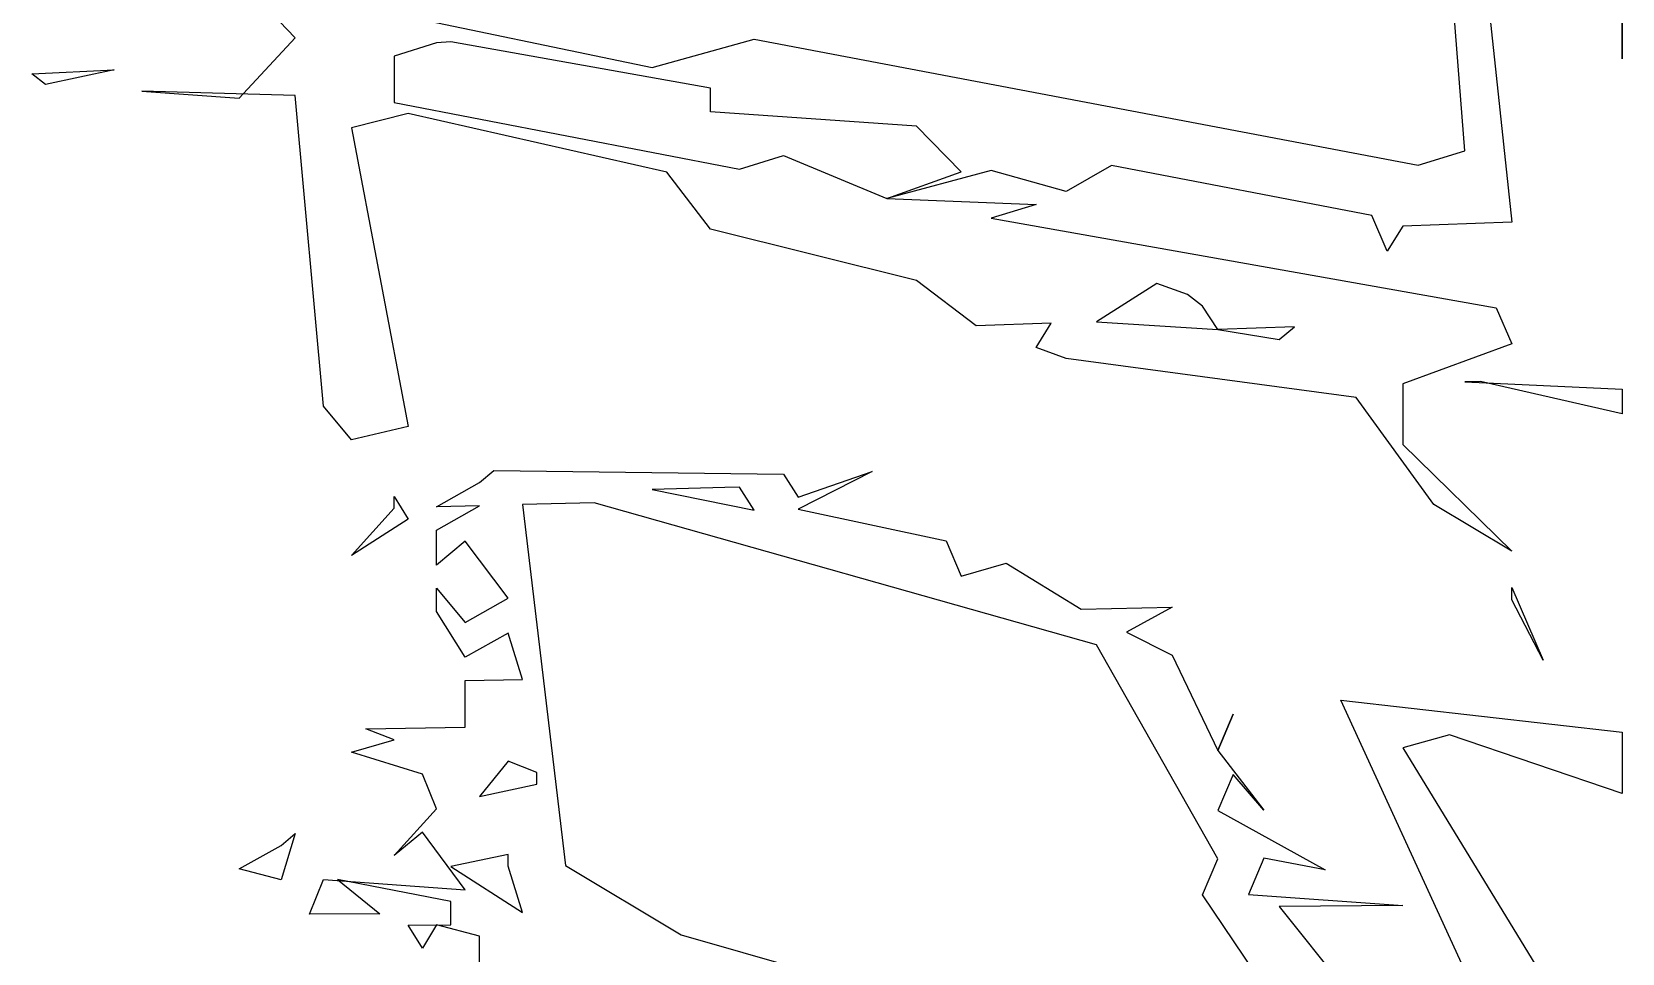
# Model space of a CAD drawing. Extents: x -13044 to 47959, y -15328 to 42462.
# Drawn here: x 37700 to 47959, y -7269 to -1329 of the extents above; entities that cross this region are included whole.
import ezdxf

# ---------------------------------------------------------------- set-up
doc = ezdxf.new("R2010")
doc.units = 0

msp = doc.modelspace()

# ---------------------------------------------------------------- linework, layer by layer
for p, q in [((46944.6533, -2097.2529), (46442.8119, 4288.1755)), ((46944.6533, -2097.2529, 906.25), (46442.8119, 4288.1755, 1333.3333)), ((46643.1339, 3053.5798), (47247.4232, -2556.0479)), ((46643.1339, 3053.5798, 1250), (47247.4232, -2556.0479, 875)), ((47958.7931, 628.6795), (47958.7931, -1502.6628)), ((47958.7931, 628.6795, 1083.3333), (47958.7931, -1502.6628, 942.7083)), ((47958.7931, -1502.6628), (47958.7931, 549.7409)), ((47958.7931, -1502.6628, 942.7083), (47958.7931, 549.7409, 1078.125)), ((39399.3759, -1369.0826), (39128.1855, -1085.5682)), ((39399.3759, -1369.0826, 979.1667), (39128.1855, -1085.5682, 1000)), ((39944.9624, -1193.1039), (41701.3764, -1558.7135)), ((39944.9624, -1193.1039, 989.5833), (41701.3764, -1558.7135, 958.3333)), ((39038.0246, -1757.5156), (39399.3759, -1369.0826)), ((39038.0246, -1757.5156, 953.125), (39399.3759, -1369.0826, 979.1667)), ((40311.0817, -1399.2863), (40036.3118, -1487.2739)), ((40311.0817, -1399.2863, 973.9583), (40036.3118, -1487.2739, 968.75)), ((40402.913, -1394.8404), (40311.0817, -1399.2863)), ((40402.913, -1394.8404, 973.9583), (40311.0817, -1399.2863, 973.9583)), ((42076.8186, -1692.7027), (40402.913, -1394.8404)), ((42076.8186, -1692.7027, 947.9167), (40402.913, -1394.8404, 973.9583)), ((41701.3764, -1558.7135), (42359.7172, -1376.0364)), ((41701.3764, -1558.7135, 958.3333), (42359.7172, -1376.0364, 968.75)), ((42359.7172, -1376.0364), (46643.1339, -2187.9782)), ((42359.7172, -1376.0364, 968.75), (46643.1339, -2187.9782, 901.0417)), ((40036.3118, -1487.2739), (40036.3118, -1786.0136)), ((40036.3118, -1487.2739, 968.75), (40036.3118, -1786.0136, 947.9167)), ((37699.5921, -1599.1489), (38231.8398, -1573.6665)), ((37699.5921, -1599.1489, 968.75), (38231.8398, -1573.6665, 968.75)), ((37788.0133, -1668.3933), (37699.5921, -1599.1489)), ((37788.0133, -1668.3933, 963.5417), (37699.5921, -1599.1489, 968.75)), ((38231.8398, -1573.6665), (37788.0133, -1668.3933)), ((38231.8398, -1573.6665, 968.75), (37788.0133, -1668.3933, 963.5417)), ((39399.3759, -1740.7973), (38410.1775, -1712.7519)), ((38410.1775, -1712.7519), (39038.0246, -1757.5156)), ((39399.3759, -1740.7973, 953.125), (38410.1775, -1712.7519, 958.3333)), ((38410.1775, -1712.7519, 958.3333), (39038.0246, -1757.5156, 953.125)), ((39580.7616, -3742.2941), (39399.3759, -1740.7973)), ((39580.7616, -3742.2941, 812.5), (39399.3759, -1740.7973, 953.125)), ((42076.8186, -1844.2637), (42076.8186, -1692.7027)), ((42076.8186, -1844.2637, 937.5), (42076.8186, -1692.7027, 947.9167)), ((40036.3118, -1786.0136), (42265.2917, -2215.2558)), ((40036.3118, -1786.0136, 947.9167), (42265.2917, -2215.2558, 911.4583)), ((43406.7863, -1937.8625), (42076.8186, -1844.2637)), ((43406.7863, -1937.8625, 927.0833), (42076.8186, -1844.2637, 937.5)), ((40127.7813, -1856.5648), (39762.6231, -1947.6051)), ((40127.7813, -1856.5648, 942.7083), (39762.6231, -1947.6051, 937.5)), ((39762.6231, -1947.6051), (40127.7813, -3874.3836)), ((39762.6231, -1947.6051, 937.5), (40127.7813, -3874.3836, 802.0833)), ((41795.0496, -2234.9922), (40127.7813, -1856.5648)), ((41795.0496, -2234.9922, 911.4583), (40127.7813, -1856.5648, 942.7083)), ((43695.0469, -2231.897), (43406.7863, -1937.8625)), ((43695.0469, -2231.897, 906.25), (43406.7863, -1937.8625, 927.0833)), ((42265.2917, -2215.2558), (42548.9471, -2127.3165)), ((42265.2917, -2215.2558, 911.4583), (42548.9471, -2127.3165, 916.6667)), ((42548.9471, -2127.3165), (43215.2584, -2404.56)), ((42548.9471, -2127.3165, 916.6667), (43215.2584, -2404.56, 895.8333)), ((46643.1339, -2187.9782), (46944.6533, -2097.2529)), ((46643.1339, -2187.9782, 901.0417), (46944.6533, -2097.2529, 906.25)), ((42076.8186, -2602.0686), (41795.0496, -2234.9922)), ((42076.8186, -2602.0686, 885.4167), (41795.0496, -2234.9922, 911.4583)), ((43887.8696, -2223.9076), (43215.2584, -2404.56)), ((43887.8696, -2223.9076, 906.25), (43215.2584, -2404.56, 895.8333)), ((43215.2584, -2404.56), (43695.0469, -2231.897)), ((43215.2584, -2404.56, 895.8333), (43695.0469, -2231.897, 906.25)), ((44372.2128, -2357.8652), (43887.8696, -2223.9076)), ((44372.2128, -2357.8652, 895.8333), (43887.8696, -2223.9076, 906.25)), ((44664.3974, -2191.733), (44372.2128, -2357.8652)), ((44664.3974, -2191.733, 906.25), (44372.2128, -2357.8652, 895.8333)), ((46342.8573, -2512.5426), (44664.3974, -2191.733)), ((46342.8573, -2512.5426, 880.2083), (44664.3974, -2191.733, 906.25)), ((43215.2584, -2404.56), (44178.0822, -2442.609)), ((43215.2584, -2404.56, 895.8333), (44178.0822, -2442.609, 890.625)), ((44178.0822, -2442.609), (43887.8696, -2530.9191)), ((44178.0822, -2442.609, 890.625), (43887.8696, -2530.9191, 885.4167)), ((43887.8696, -2530.9191), (47146.3605, -3109.4265)), ((43887.8696, -2530.9191, 885.4167), (47146.3605, -3109.4265, 838.5417)), ((46442.8119, -2743.0434), (46342.8573, -2512.5426)), ((46442.8119, -2743.0434, 864.5833), (46342.8573, -2512.5426, 880.2083)), ((47247.4232, -2556.0479), (46542.904, -2582.9693)), ((47247.4232, -2556.0479, 875), (46542.904, -2582.9693, 875)), ((43406.7863, -2932.2919), (42076.8186, -2602.0686)), ((43406.7863, -2932.2919, 859.375), (42076.8186, -2602.0686, 885.4167)), ((46542.904, -2582.9693), (46442.8119, -2743.0434)), ((46542.904, -2582.9693, 875), (46442.8119, -2743.0434, 864.5833)), ((43791.3932, -3225.0189), (43406.7863, -2932.2919)), ((43791.3932, -3225.0189, 838.5417), (43406.7863, -2932.2919, 859.375)), ((44957.7747, -2952.8504), (44566.8704, -3198.3006)), ((44957.7747, -2952.8504, 854.1667), (44566.8704, -3198.3006, 838.5417)), ((45154.0259, -3023.2053), (44957.7747, -2952.8504)), ((45154.0259, -3023.2053, 848.9583), (44957.7747, -2952.8504, 854.1667)), ((45252.3522, -3097.1974), (45154.0259, -3023.2053)), ((45252.3522, -3097.1974, 843.75), (45154.0259, -3023.2053, 848.9583)), ((45350.8127, -3248.8289), (45252.3522, -3097.1974)), ((45350.8127, -3248.8289, 833.3333), (45252.3522, -3097.1974, 843.75)), ((47146.3605, -3109.4265), (47247.4232, -3341.6145)), ((47146.3605, -3109.4265, 838.5417), (47247.4232, -3341.6145, 822.9167)), ((44275.0818, -3208.3539), (43791.3932, -3225.0189)), ((44275.0818, -3208.3539, 838.5417), (43791.3932, -3225.0189, 838.5417)), ((44178.0822, -3365.5133), (44275.0818, -3208.3539)), ((44178.0822, -3365.5133, 828.125), (44275.0818, -3208.3539, 838.5417)), ((44566.8704, -3198.3006), (45350.8127, -3248.8289)), ((44566.8704, -3198.3006, 838.5417), (45350.8127, -3248.8289, 833.3333)), ((45845.1371, -3232.0628), (45350.8127, -3248.8289)), ((45845.1371, -3232.0628, 833.3333), (45350.8127, -3248.8289, 833.3333)), ((45350.8127, -3248.8289), (45746.0017, -3313.1757)), ((45350.8127, -3248.8289, 833.3333), (45746.0017, -3313.1757, 828.125)), ((45746.0017, -3313.1757), (45845.1371, -3232.0628)), ((45746.0017, -3313.1757, 828.125), (45845.1371, -3232.0628, 833.3333)), ((44372.2128, -3436.0461), (44178.0822, -3365.5133)), ((44372.2128, -3436.0461, 822.9167), (44178.0822, -3365.5133, 828.125)), ((47247.4232, -3341.6145), (46542.904, -3599.2885)), ((47247.4232, -3341.6145, 822.9167), (46542.904, -3599.2885, 807.2917)), ((46243.0399, -3686.6714), (44372.2128, -3436.0461)), ((46243.0399, -3686.6714, 802.0833), (44372.2128, -3436.0461, 822.9167)), ((47045.4373, -3583.593), (46944.6533, -3586.7408)), ((47045.4373, -3583.593, 807.2917), (46944.6533, -3586.7408, 807.2917)), ((46944.6533, -3586.7408), (47958.7931, -3634.0051)), ((46944.6533, -3586.7408, 807.2917), (47958.7931, -3634.0051, 802.0833)), ((47958.7931, -3791.8823), (47045.4373, -3583.593)), ((47958.7931, -3791.8823, 791.6667), (47045.4373, -3583.593, 807.2917)), ((46743.5019, -4375.8842), (46243.0399, -3686.6714)), ((46743.5019, -4375.8842, 755.2083), (46243.0399, -3686.6714, 802.0833)), ((46542.904, -3599.2885), (46542.904, -3990.1804)), ((46542.904, -3599.2885, 807.2917), (46542.904, -3990.1804, 781.25)), ((47958.7931, -3634.0051), (47958.7931, -3791.8823)), ((47958.7931, -3634.0051, 802.0833), (47958.7931, -3791.8823, 791.6667)), ((39762.6231, -3960.1304), (39580.7616, -3742.2941)), ((39762.6231, -3960.1304, 796.875), (39580.7616, -3742.2941, 812.5)), ((40127.7813, -3874.3836), (39762.6231, -3960.1304)), ((40127.7813, -3874.3836, 802.0833), (39762.6231, -3960.1304, 796.875)), ((46542.904, -3990.1804), (47247.4232, -4677.0777)), ((46542.904, -3990.1804, 781.25), (47247.4232, -4677.0777, 734.375)), ((40586.9392, -4235.1922), (40679.1346, -4157.5797)), ((40586.9392, -4235.1922, 776.0417), (40679.1346, -4157.5797, 781.25)), ((40679.1346, -4157.5797), (42548.9471, -4180.2342)), ((40679.1346, -4157.5797, 781.25), (42548.9471, -4180.2342, 776.0417)), ((42548.9471, -4180.2342), (42643.7521, -4329.7483)), ((42548.9471, -4180.2342, 776.0417), (42643.7521, -4329.7483, 765.625)), ((42643.7521, -4329.7483), (43119.6875, -4164.2471)), ((43119.6875, -4164.2471), (42643.7521, -4405.8332)), ((42643.7521, -4329.7483, 765.625), (43119.6875, -4164.2471, 776.0417)), ((43119.6875, -4164.2471, 776.0417), (42643.7521, -4405.8332, 760.4167)), ((40311.0817, -4392.5842), (40586.9392, -4235.1922)), ((40311.0817, -4392.5842, 765.625), (40586.9392, -4235.1922, 776.0417)), ((42170.9923, -4266.6522), (41701.3764, -4279.5545)), ((42170.9923, -4266.6522, 770.8333), (41701.3764, -4279.5545, 770.8333)), ((41701.3764, -4279.5545), (42359.7172, -4413.3319)), ((41701.3764, -4279.5545, 770.8333), (42359.7172, -4413.3319, 760.4167)), ((42265.2917, -4264.0614), (42170.9923, -4266.6522)), ((42265.2917, -4264.0614, 770.8333), (42170.9923, -4266.6522, 770.8333)), ((42359.7172, -4413.3319), (42265.2917, -4264.0614)), ((42359.7172, -4413.3319, 760.4167), (42265.2917, -4264.0614, 770.8333)), ((39762.6231, -4705.5101), (40036.3118, -4399.9858)), ((39762.6231, -4705.5101, 744.7917), (40036.3118, -4399.9858, 765.625)), ((40036.3118, -4325.3009), (40127.7813, -4472.2559)), ((40036.3118, -4399.9858), (40036.3118, -4325.3009)), ((40036.3118, -4325.3009, 770.8333), (40127.7813, -4472.2559, 760.4167)), ((40036.3118, -4399.9858, 765.625), (40036.3118, -4325.3009, 770.8333)), ((40311.0817, -4542.2491), (40586.9392, -4385.1534)), ((40586.9392, -4385.1534), (40311.0817, -4392.5842)), ((40311.0817, -4542.2491, 755.2083), (40586.9392, -4385.1534, 765.625)), ((40586.9392, -4385.1534, 765.625), (40311.0817, -4392.5842, 765.625)), ((41234.8731, -4367.6998), (40863.8909, -4377.693)), ((41234.8731, -4367.6998, 765.625), (40863.8909, -4377.693, 765.625)), ((40863.8909, -4377.693), (41141.9433, -6703.838)), ((40863.8909, -4377.693, 765.625), (41141.9433, -6703.838, 604.1667)), ((41327.9263, -4365.1932), (41234.8731, -4367.6998)), ((41327.9263, -4365.1932, 765.625), (41234.8731, -4367.6998, 765.625)), ((44566.8704, -5280.4714), (41327.9263, -4365.1932)), ((44566.8704, -5280.4714, 697.9167), (41327.9263, -4365.1932, 765.625)), ((42643.7521, -4405.8332), (43598.8305, -4610.4118)), ((42643.7521, -4405.8332, 760.4167), (43598.8305, -4610.4118, 744.7917)), ((47247.4232, -4677.0777), (46743.5019, -4375.8842)), ((47247.4232, -4677.0777, 734.375), (46743.5019, -4375.8842, 755.2083)), ((40127.7813, -4472.2559), (39762.6231, -4705.5101)), ((40127.7813, -4472.2559, 760.4167), (39762.6231, -4705.5101, 744.7917)), ((40311.0817, -4766.7465), (40311.0817, -4542.2491)), ((40311.0817, -4766.7465, 739.5833), (40311.0817, -4542.2491, 755.2083)), ((40494.8654, -4612.427), (40311.0817, -4766.7465)), ((40494.8654, -4612.427, 750), (40311.0817, -4766.7465, 739.5833)), ((40771.4517, -4980.8201), (40494.8654, -4612.427)), ((40771.4517, -4980.8201, 723.9583), (40494.8654, -4612.427, 750)), ((43598.8305, -4610.4118), (43695.0469, -4837.9747)), ((43598.8305, -4610.4118, 744.7917), (43695.0469, -4837.9747, 729.1667)), ((43695.0469, -4837.9747), (43984.4764, -4754.4613)), ((43695.0469, -4837.9747, 729.1667), (43984.4764, -4754.4613, 734.375)), ((43984.4764, -4754.4613), (44469.4756, -5051.2197)), ((43984.4764, -4754.4613, 734.375), (44469.4756, -5051.2197, 713.5417)), ((40311.0817, -5066.0763), (40311.0817, -4916.4114)), ((40311.0817, -4916.4114), (40494.8654, -5136.9448)), ((40311.0817, -5066.0763, 718.75), (40311.0817, -4916.4114, 729.1667)), ((40311.0817, -4916.4114, 729.1667), (40494.8654, -5136.9448, 713.5417)), ((47247.4232, -4912.7477), (47449.9683, -5380.2629)), ((47247.4232, -4991.3044), (47247.4232, -4912.7477)), ((47247.4232, -4912.7477, 718.75), (47449.9683, -5380.2629, 687.5)), ((47247.4232, -4991.3044, 713.5417), (47247.4232, -4912.7477, 718.75)), ((40494.8654, -5136.9448), (40771.4517, -4980.8201)), ((40494.8654, -5136.9448, 713.5417), (40771.4517, -4980.8201, 723.9583)), ((47449.9683, -5380.2629), (47247.4232, -4991.3044)), ((47449.9683, -5380.2629, 687.5), (47247.4232, -4991.3044, 713.5417)), ((40494.8654, -5361.7382), (40311.0817, -5066.0763)), ((40494.8654, -5361.7382, 697.9167), (40311.0817, -5066.0763, 718.75)), ((44469.4756, -5051.2197), (45055.8335, -5038.573)), ((44469.4756, -5051.2197, 713.5417), (45055.8335, -5038.573, 713.5417)), ((45055.8335, -5038.573), (44762.0569, -5199.3537)), ((45055.8335, -5038.573, 713.5417), (44762.0569, -5199.3537, 703.125)), ((40771.4517, -5206.059), (40494.8654, -5361.7382)), ((40771.4517, -5206.059, 708.3333), (40494.8654, -5361.7382, 697.9167)), ((40863.8909, -5504.6319), (40771.4517, -5206.059)), ((40863.8909, -5504.6319, 687.5), (40771.4517, -5206.059, 708.3333)), ((44762.0569, -5199.3537), (45055.8335, -5348.0929)), ((44762.0569, -5199.3537, 703.125), (45055.8335, -5348.0929, 692.7083)), ((45350.8127, -6660.5161), (44566.8704, -5280.4714)), ((45350.8127, -6660.5161, 604.1667), (44566.8704, -5280.4714, 697.9167)), ((45055.8335, -5348.0929), (45350.8127, -5962.671)), ((45055.8335, -5348.0929, 692.7083), (45350.8127, -5962.671, 651.0417)), ((40494.8654, -5511.6004), (40863.8909, -5504.6319)), ((40494.8654, -5511.6004, 687.5), (40863.8909, -5504.6319, 687.5)), ((40494.8654, -5811.3249), (40494.8654, -5511.6004)), ((40494.8654, -5811.3249, 666.6667), (40494.8654, -5511.6004, 687.5)), ((47146.3605, -7819.5705), (46143.3595, -5638.828)), ((46143.3595, -5638.828), (47958.7931, -5844.2861)), ((47146.3605, -7819.5705, 526.0417), (46143.3595, -5638.828, 671.875)), ((46143.3595, -5638.828, 671.875), (47958.7931, -5844.2861, 656.25)), ((45350.8127, -5962.671), (45449.4076, -5728.4059)), ((45449.4076, -5728.4059), (45350.8127, -5962.671)), ((45350.8127, -5962.671, 651.0417), (45449.4076, -5728.4059, 666.6667)), ((45449.4076, -5728.4059, 666.6667), (45350.8127, -5962.671, 651.0417)), ((39853.7329, -5822.0549), (40494.8654, -5811.3249)), ((39853.7329, -5822.0549, 666.6667), (40494.8654, -5811.3249, 666.6667)), ((40036.3118, -5893.6842), (39853.7329, -5822.0549)), ((40036.3118, -5893.6842, 661.4583), (39853.7329, -5822.0549, 666.6667)), ((47958.7931, -5844.2861), (47958.7931, -6238.9791)), ((47958.7931, -5844.2861, 656.25), (47958.7931, -6238.9791, 630.2083)), ((39762.6231, -5972.6557), (40036.3118, -5893.6842)), ((39762.6231, -5972.6557, 656.25), (40036.3118, -5893.6842, 661.4583)), ((46844.0083, -5861.746), (46542.904, -5944.6403)), ((46844.0083, -5861.746, 656.25), (46542.904, -5944.6403, 651.0417)), ((46542.904, -5944.6403), (47449.9683, -7425.5635)), ((46542.904, -5944.6403, 651.0417), (47449.9683, -7425.5635, 552.0833)), ((47958.7931, -6238.9791), (46844.0083, -5861.746)), ((47958.7931, -6238.9791, 630.2083), (46844.0083, -5861.746, 656.25)), ((40219.3712, -6115.0684), (39762.6231, -5972.6557)), ((40219.3712, -6115.0684, 645.8333), (39762.6231, -5972.6557, 656.25)), ((40771.4517, -6031.9349), (40586.9392, -6259.6673)), ((40771.4517, -6031.9349, 651.0417), (40586.9392, -6259.6673, 635.4167)), ((40956.4524, -6104.3157), (40771.4517, -6031.9349)), ((40956.4524, -6104.3157, 645.8333), (40771.4517, -6031.9349, 651.0417)), ((45350.8127, -5962.671), (45647.0018, -6346.6779)), ((45350.8127, -5962.671, 651.0417), (45647.0018, -6346.6779, 625)), ((40311.0817, -6338.2279), (40219.3712, -6115.0684)), ((40311.0817, -6338.2279, 630.2083), (40219.3712, -6115.0684, 645.8333)), ((40956.4524, -6179.4946), (40956.4524, -6104.3157)), ((40956.4524, -6179.4946, 640.625), (40956.4524, -6104.3157, 645.8333)), ((45449.4076, -6116.3623), (45350.8127, -6350.3627)), ((45449.4076, -6116.3623, 640.625), (45350.8127, -6350.3627, 625)), ((45647.0018, -6346.6779), (45449.4076, -6116.3623)), ((45647.0018, -6346.6779, 625), (45449.4076, -6116.3623, 640.625)), ((40586.9392, -6259.6673), (40956.4524, -6179.4946)), ((40586.9392, -6259.6673, 635.4167), (40956.4524, -6179.4946, 640.625)), ((40036.3118, -6640.5334), (40311.0817, -6338.2279)), ((40036.3118, -6640.5334, 609.375), (40311.0817, -6338.2279, 630.2083)), ((45350.8127, -6350.3627), (46043.8158, -6731.2934)), ((45350.8127, -6350.3627, 625), (46043.8158, -6731.2934, 598.9583)), ((39399.3759, -6498.7455), (39308.8609, -6797.0003)), ((39308.8609, -6574.1173), (39399.3759, -6498.7455)), ((39399.3759, -6498.7455, 619.7917), (39308.8609, -6797.0003, 598.9583)), ((39308.8609, -6574.1173, 614.5833), (39399.3759, -6498.7455, 619.7917)), ((40219.3712, -6488.9845), (40036.3118, -6640.5334)), ((40219.3712, -6488.9845, 619.7917), (40036.3118, -6640.5334, 609.375)), ((40494.8654, -6860.3607), (40219.3712, -6488.9845)), ((40494.8654, -6860.3607, 593.75), (40219.3712, -6488.9845, 619.7917)), ((39038.0246, -6725.4937), (39308.8609, -6574.1173)), ((39038.0246, -6725.4937, 604.1667), (39308.8609, -6574.1173, 614.5833)), ((40771.4517, -6632.5719), (40402.913, -6711.4449)), ((40771.4517, -6632.5719, 609.375), (40402.913, -6711.4449, 604.1667)), ((40771.4517, -6707.6515), (40771.4517, -6632.5719)), ((40771.4517, -6707.6515, 604.1667), (40771.4517, -6632.5719, 609.375)), ((45252.3522, -6893.986), (45350.8127, -6660.5161)), ((45252.3522, -6893.986, 588.5417), (45350.8127, -6660.5161, 604.1667)), ((45647.0018, -6657.4674), (45548.1372, -6891.4179)), ((45647.0018, -6657.4674, 604.1667), (45548.1372, -6891.4179, 588.5417)), ((46043.8158, -6731.2934), (45647.0018, -6657.4674)), ((46043.8158, -6731.2934, 598.9583), (45647.0018, -6657.4674, 604.1667)), ((39308.8609, -6797.0003), (39038.0246, -6725.4937)), ((39308.8609, -6797.0003, 598.9583), (39038.0246, -6725.4937, 604.1667)), ((40402.913, -6711.4449), (40863.8909, -7007.2171)), ((40402.913, -6711.4449, 604.1667), (40863.8909, -7007.2171, 583.3333)), ((40863.8909, -7007.2171), (40771.4517, -6707.6515)), ((40863.8909, -7007.2171, 583.3333), (40771.4517, -6707.6515, 604.1667)), ((41141.9433, -6703.838), (41888.8475, -7150.2276)), ((41141.9433, -6703.838, 604.1667), (41888.8475, -7150.2276, 572.9167)), ((39490.0094, -7018.4078), (39580.7616, -6794.3476)), ((39490.0094, -7018.4078, 583.3333), (39580.7616, -6794.3476, 598.9583)), ((39580.7616, -6794.3476), (40494.8654, -6860.3607)), ((39580.7616, -6794.3476, 598.9583), (40494.8654, -6860.3607, 593.75)), ((40402.913, -6936.0902), (39671.6328, -6793.4611)), ((39671.6328, -6793.4611), (39944.9624, -7014.7021)), ((40402.913, -6936.0902, 588.5417), (39671.6328, -6793.4611, 598.9583)), ((39671.6328, -6793.4611, 598.9583), (39944.9624, -7014.7021, 583.3333)), ((40402.913, -7085.8537), (40402.913, -6936.0902)), ((40402.913, -7085.8537, 578.125), (40402.913, -6936.0902, 588.5417)), ((46143.3595, -8211.6359), (45252.3522, -6893.986)), ((46143.3595, -8211.6359, 500), (45252.3522, -6893.986, 588.5417)), ((45548.1372, -6891.4179), (46542.904, -6960.9594)), ((45548.1372, -6891.4179, 588.5417), (46542.904, -6960.9594, 583.3333)), ((46542.904, -6960.9594), (45746.0017, -6967.4505)), ((46542.904, -6960.9594, 583.3333), (45746.0017, -6967.4505, 583.3333)), ((45746.0017, -6967.4505), (46243.0399, -7587.5411)), ((45746.0017, -6967.4505, 583.3333), (46243.0399, -7587.5411, 541.6667)), ((39944.9624, -7014.7021), (39490.0094, -7018.4078)), ((39944.9624, -7014.7021, 583.3333), (39490.0094, -7018.4078, 583.3333)), ((40127.7813, -7087.947), (40402.913, -7085.8537)), ((40127.7813, -7087.947, 578.125), (40402.913, -7085.8537, 578.125)), ((40219.3712, -7236.8165), (40127.7813, -7087.947)), ((40219.3712, -7236.8165, 567.7083), (40127.7813, -7087.947, 578.125)), ((40311.0817, -7086.5524), (40219.3712, -7236.8165)), ((40311.0817, -7086.5524, 578.125), (40219.3712, -7236.8165, 567.7083)), ((40586.9392, -7159.4341), (40311.0817, -7086.5524)), ((40586.9392, -7159.4341, 572.9167), (40311.0817, -7086.5524, 578.125)), ((40586.9392, -7459.3563), (40586.9392, -7159.4341)), ((40586.9392, -7459.3563, 552.0833), (40586.9392, -7159.4341, 572.9167)), ((41888.8475, -7150.2276), (43984.4764, -7749.8462)), ((41888.8475, -7150.2276, 572.9167), (43984.4764, -7749.8462, 531.25))]:
    msp.add_line(p, q)

doc.saveas('drawing.dxf')
